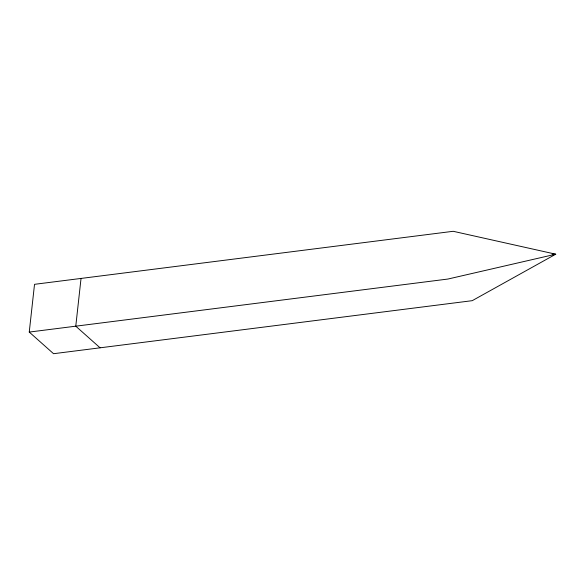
<?xml version="1.0" encoding="UTF-8"?>
<svg xmlns="http://www.w3.org/2000/svg" width="585" height="585" viewBox="0 0 585 585"><rect width="100%" height="100%" fill="white"/><g stroke="black" fill="none" stroke-linecap="round" stroke-linejoin="round"><path stroke-width="0.88" d="M29.25 332.075L34.522 284.325L453.192 231.294L555.75 254.197L472.227 300.675L53.557 353.706L29.25 332.075L447.92 279.045L555.75 254.197L552.108 254.139M81.037 278.431L75.772 326.181L100.079 347.812"/></g></svg>
